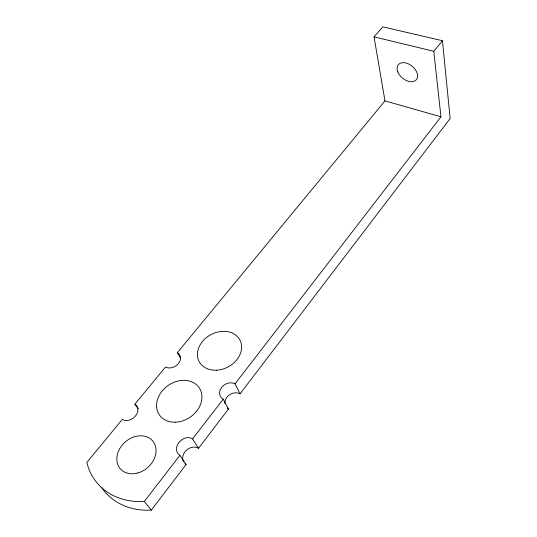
<?xml version="1.0" encoding="UTF-8"?>
<svg xmlns="http://www.w3.org/2000/svg" width="537" height="537" viewBox="0 0 537 537"><rect width="100%" height="100%" fill="white"/><g stroke="black" fill="none" stroke-linecap="round" stroke-linejoin="round"><path stroke-width="0.81" d="M151.313 510.13L186.091 464.545L179.882 455.356C170.182 448.341 183.231 433.124 192.575 438.897L198.502 448.281L228.473 408.999L223.204 399.179A10.015 8.236 -30.2 0 1 221.613 387.385A10.015 8.236 -30.2 0 1 235.038 383.827L440.958 116.797L433.789 51.284L442.441 40.718L382.827 26.85L374.034 36.872L384.975 100.882L177.351 352.675A9.619 7.458 -31.6 0 1 178.351 363.65A9.619 7.458 -31.6 0 1 165.51 367.026L134.915 404.133A10.089 7.827 -37.5 0 1 135.492 416.014A10.089 7.827 -37.5 0 1 122.288 419.444L86.86 462.411A75.294 60.298 -38.3 0 0 144.292 501.511L151.313 510.13A74.025 59.849 -38.9 0 1 101.688 487.596M224.936 403.817A9.847 8.183 -30.6 0 1 229.648 394.708A9.847 8.183 -30.6 0 1 240.059 393.816L450.14 118.502L442.441 40.718M144.292 501.511L179.882 455.356M192.575 438.897L223.204 399.179M374.034 36.872L433.789 51.284M384.975 100.882L440.958 116.797M198.502 448.281C190.897 443.877 180.204 452.637 183.171 460.934M186.091 464.545L184.97 463.565M134.915 404.133L138.217 408.899M183.211 461.115L183.627 461.807M177.351 352.675L180.613 358.414M235.038 383.827L240.059 393.816M228.473 408.999A9.847 8.183 -30.6 0 1 227.272 408.16M216.639 370.188A23.064 18.298 -28 0 0 239.945 340.055A23.064 18.298 -28 0 0 201.986 342.082A23.064 18.298 -28 0 0 216.639 370.188M175.579 422.196A24.105 19.305 -34.3 0 0 200.469 390.016A24.105 19.305 -34.3 0 0 161.684 391.587A24.105 19.305 -34.3 0 0 175.579 422.196M137.64 473.03A21.352 17.016 -40.9 0 0 152.776 441.052A21.352 17.016 -40.9 0 0 118.878 450.295A21.352 17.016 -40.9 0 0 137.64 473.03M397.816 71.891A11.72 7.652 39.8 0 0 415.376 80.59A11.72 7.652 39.8 0 0 408.852 64.084A11.72 7.652 39.8 0 0 397.816 71.891"/></g></svg>
